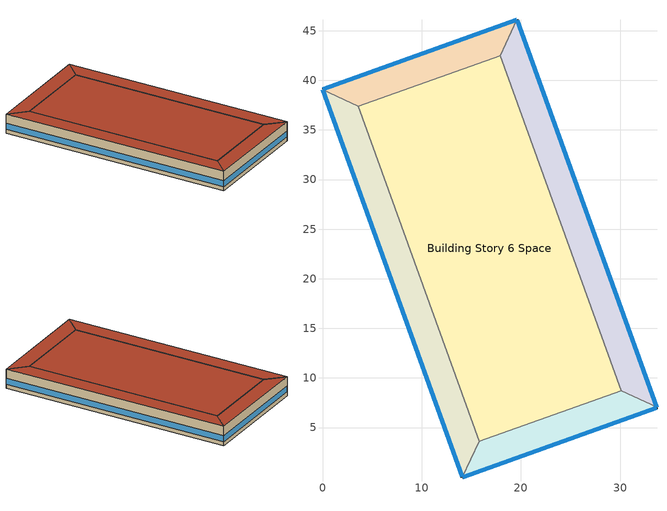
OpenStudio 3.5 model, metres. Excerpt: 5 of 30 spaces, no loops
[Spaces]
Building Story 6 Space
 floor adiabatic (Typical Interior Ceiling): 30.1,8.73 15.82,3.62 3.62,37.37 17.9,42.48 z18
 wall adiabatic (Typical Interior Wall): 15.82,3.62 30.1,8.73 17.9,42.48 3.62,37.37 15.82,3.62 z18:21.6
 roof outside: 17.9,42.48 3.62,37.37 15.82,3.62 30.1,8.73 z21.6
Building Story 6 Space 1
 floor adiabatic (Typical Interior Ceiling): 33.72,7.03 14.11,0 15.82,3.62 30.1,8.73 z18
 wall outside: 14.11,0 33.72,7.03 z18:21.6
 wall adiabatic (Typical Interior Wall): 33.72,7.03 30.1,8.73 15.82,3.62 14.11,0 z18:21.6
 window: 14.14,0.01 33.7,7.02 z18.76:19.84
 roof outside: 30.1,8.73 15.82,3.62 14.11,0 33.72,7.03 z21.6
Building Story 6 Space 2
 floor adiabatic (Typical Interior Ceiling): 14.11,0 0,39.07 3.62,37.37 15.82,3.62 z18
 wall outside: 0,39.07 14.11,0 z18:21.6
 wall adiabatic (Typical Interior Wall): 14.11,0 15.82,3.62 3.62,37.37 0,39.07 z18:21.6
 window: 0.01,39.05 14.1,0.02 z18.76:19.84
 roof outside: 15.82,3.62 3.62,37.37 0,39.07 14.11,0 z21.6
Building Story 6 Space 3
 floor adiabatic (Typical Interior Ceiling): 0,39.07 19.61,46.1 17.9,42.48 3.62,37.37 z18
 wall outside: 19.61,46.1 0,39.07 z18:21.6
 wall adiabatic (Typical Interior Wall): 0,39.07 3.62,37.37 17.9,42.48 19.61,46.1 z18:21.6
 window: 19.58,46.09 0.02,39.08 z18.76:19.84
 roof outside: 3.62,37.37 17.9,42.48 19.61,46.1 0,39.07 z21.6
Building Story 6 Space 4
 floor adiabatic (Typical Interior Ceiling): 19.61,46.1 33.72,7.03 30.1,8.73 17.9,42.48 z18
 wall outside: 33.72,7.03 19.61,46.1 z18:21.6
 wall adiabatic (Typical Interior Wall): 19.61,46.1 17.9,42.48 30.1,8.73 33.72,7.03 z18:21.6
 window: 33.71,7.05 19.62,46.08 z18.76:19.84
 roof outside: 17.9,42.48 30.1,8.73 33.72,7.03 19.61,46.1 z21.6
[Site]
Buffalo Niagara Intl Ap_NY_USA: Latitude {deg}=42.821; Longitude {deg}=-78.8518; Time Zone {hr}=-5; Elevation {m}=53.6448; Terrain=City
[Site:WaterMainsTemperature]
Calculation Method=Correlation; Annual Average Outdoor Air Temperature {C}=8.96667; Maximum Difference In Monthly Average Outdoor Air Temperatures {deltaC}=26.2
[SizingPeriod:DesignDay] Barometric Pressure {Pa}=98769; Rain Indicator=No; Snow Indicator=No; Day of Month=21; Daylight Saving Time Indicator=No; Humidity Condition Type=Wetbulb; Dry-Bulb Temperature Range Modifier Type=DefaultMultipliers
Name | Maximum Dry-Bulb Temperature {C} | Daily Dry-Bulb Temperature Range {deltaC} | Wind Speed {m/s} | Wind Direction {deg} | Month | Day Type | Wetbulb or DewPoint at Maximum Dry-Bulb {C} | Solar Model Indicator | ASHRAE Clear Sky Optical Depth for Beam Irradiance | ASHRAE Clear Sky Optical Depth for Diffuse Irradiance | Sky Clearness
Buffalo Niagara Intl Ap Ann Clg .4% Condns DB=>MWB 1 | 30.3 | 9.3 | 5.7 | 240 | 7 | SummerDesignDay | 21.8 | ASHRAETau | 0.462 | 2.001
Buffalo Niagara Intl Ap Ann Clg .4% Condns WB=>MDB 1 | 27.8 | 9.3 | 5.7 | 240 | 7 | SummerDesignDay | 23.8 | ASHRAETau | 0.462 | 2.001
Buffalo Niagara Intl Ap Ann Htg 99.6% Condns DB 1 | -16.3 | 0 | 5.1 | 270 | 1 | WinterDesignDay | -16.3 | ASHRAEClearSky |  |  | 0
[ClimateZones]
Climate Zone Institution Name 1=ASHRAE; Climate Zone Document Name 1=ANSI/ASHRAE Standard 169; Climate Zone Document Year 1=2006; Climate Zone Value 1=6A
[Site:GroundTemperature:FCfactorMethod]
January Ground Temperature {C}=7.4; February Ground Temperature {C}=-0; March Ground Temperature {C}=-7.6; April Ground Temperature {C}=-12.6; May Ground Temperature {C}=-7.7; June Ground Temperature {C}=0.3; July Ground Temperature {C}=7; August Ground Temperature {C}=14.2; September Ground Temperature {C}=19.2; October Ground Temperature {C}=20.9; November Ground Temperature {C}=20; December Ground Temperature {C}=15.4
[Building]
office_2: Nominal Floor to Floor Height {m}=3.6; Default Construction Set=Res 90.1-2013 - Office - ASHRAE 169-2013-6A; Standards Number of Stories=6; Standards Number of Above Ground Stories=6; Standards Building Type=Office
[DefaultConstructionSet]
Res 90.1-2013 - Office - ASHRAE 169-2013-6A: Default Exterior Surface Constructions=Default Surface Constructions 1; Default Interior Surface Constructions=Default Surface Constructions 2; Default Ground Contact Surface Constructions=Default Surface Constructions 3; Default Exterior SubSurface Constructions=Default Sub Surface Constructions 1; Default Interior SubSurface Constructions=Default Sub Surface Constructions 2; Interior Partition Construction=Typical Interior Partition
[DefaultSurfaceConstructions]
Name | Floor Construction | Wall Construction | Roof Ceiling Construction
Default Surface Constructions 1 | Typical Insulated Exterior Mass Floor R-19.61 | Typical Insulated Exterior Mass Wall R-12.5 | Typical IEAD Roof R-31.25
Default Surface Constructions 2 | Typical Interior Floor | Typical Interior Wall | Typical Interior Ceiling
Default Surface Constructions 3 | Typical Insulated Carpeted 8in Slab Floor | Typical Insulated Basement Mass Wall
[Construction]
Typical Insulated Exterior Mass Floor R-19.61: Typical Insulation R-17.04, 4 in. Normalweight Concrete Floor, Typical Carpet Pad
Typical Insulated Exterior Mass Wall R-12.5: 1IN Stucco, 8IN CONCRETE HW RefBldg, Typical Insulation R-10.11, 1/2IN Gypsum
Typical IEAD Roof R-31.25: Roof Membrane, Typical Insulation R-30.13, Metal Roof Surface
Typical Interior Floor: 100mm Normalweight concrete floor, CP02 CARPET PAD
Typical Interior Wall: G01 13mm gypsum board, G01 13mm gypsum board
Typical Interior Ceiling: CP02 CARPET PAD, 100mm Normalweight concrete floor
Typical Insulated Carpeted 8in Slab Floor: 8 in. Normalweight Concrete Floor, Typical Carpet Pad
Typical Insulated Basement Mass Wall: 8 in. Concrete Block Basement Wall
U 0.48 SHGC 0.40 Dbl Ref-D Clr 6mm/13mm: REF D CLEAR 6MM, AIR 13MM, CLEAR 6MM
Typical Insulated Metal Door R-2.0: F08 Metal surface, Typical Insulation R-1.15
U 0.44 SHGC 0.26 Dbl Ref-B-H Clr 6mm/13mm Air: REF B CLEAR HI 6MM, AIR 13MM, CLEAR 6MM
Typical Overhead Door R-2.0: Typical Insulation R-1.15 1
Window_U_0.50_SHGC_0.40_Skylight_Frame_Width_0.430_in: Glass_2052_LayerAvg, Gap_1_W_0_0038, Glass_2027F_LayerAvg
Typical Interior Window: Clear 3mm
Typical Interior Door; Typical Interior Partition: G05 25mm wood
InteriorFurnishings 1: Std Wood 6inch 1
InteriorFurnishings 2: Std Wood 6inch 2
[Material:NoMass] Roughness=Smooth; Thermal Absorptance=0.9; Solar Absorptance=0.7
Name | Thermal Resistance {m2-K/W} | Visible Absorptance
Typical Insulation R-17.04 | 3.00072 | 0.7
Typical Carpet Pad; CP02 CARPET PAD | 0.21648 | 0.8
Typical Insulation R-10.11 | 1.78074 | 0.7
Typical Insulation R-30.13 | 5.30668 | 0.7
Typical Insulation R-1.15 | 0.202509 | 0.7
Typical Insulation R-1.15 1 | 0.202527 | 0.7
[Material] Thermal Absorptance=0.9
Name | Roughness | Thickness {m} | Conductivity {W/m-K} | Density {kg/m3} | Specific Heat {J/kg-K} | Solar Absorptance | Visible Absorptance
4 in. Normalweight Concrete Floor | MediumRough | 0.1016 | 2.31 | 2322 | 832 | 0.7 | 0.7
1IN Stucco | Smooth | 0.0253 | 0.6918 | 1858 | 837 | 0.7 | 0.92
8IN CONCRETE HW RefBldg | Rough | 0.2032 | 1.311 | 2240 | 836.8 | 0.7 | 0.7
1/2IN Gypsum | Smooth | 0.0127 | 0.16 | 784.9 | 830 | 0.4 | 0.4
Roof Membrane | VeryRough | 0.0095 | 0.16 | 1121.29 | 1460 | 0.7 | 0.7
Metal Roof Surface; F08 Metal surface | Smooth | 0.0008 | 45.28 | 7824 | 500 | 0.7 | 0.7
100mm Normalweight concrete floor | MediumRough | 0.1016 | 2.31045 | 2322 | 832.557 | 0.7 | 0.7
G01 13mm gypsum board | Smooth | 0.0127 | 0.160031 | 800.001 | 1090.73 | 0.7 | 0.5
8 in. Normalweight Concrete Floor | MediumRough | 0.2032 | 2.31 | 2322 | 832 | 0.7 | 0.7
8 in. Concrete Block Basement Wall | MediumRough | 0.2032 | 1.326 | 1842 | 912 | 0.7 | 0.7
G05 25mm wood | MediumSmooth | 0.0254 | 0.15 | 608 | 1630 | 0.5 | 0.5
Std Wood 6inch 1; Std Wood 6inch 2 | MediumSmooth | 0.15 | 0.12 | 540 | 1210 | 0.7 | 0.7
[DefaultSubSurfaceConstructions]
Name | Fixed Window Construction | Operable Window Construction | Door Construction | Glass Door Construction | Overhead Door Construction | Skylight Construction | Tubular Daylight Dome Construction | Tubular Daylight Diffuser Construction
Default Sub Surface Constructions 1 | U 0.48 SHGC 0.40 Dbl Ref-D Clr 6mm/13mm | U 0.48 SHGC 0.40 Dbl Ref-D Clr 6mm/13mm | Typical Insulated Metal Door R-2.0 | U 0.44 SHGC 0.26 Dbl Ref-B-H Clr 6mm/13mm Air | Typical Overhead Door R-2.0 | Window_U_0.50_SHGC_0.40_Skylight_Frame_Width_0.430_in | Typical Interior Window | Typical Interior Window
Default Sub Surface Constructions 2 | Typical Interior Window | Typical Interior Window | Typical Interior Door
[WindowMaterial:Glazing] Optical Data Type=SpectralAverage; Infrared Transmittance at Normal Incidence=0; Dirt Correction Factor for Solar and Visible Transmittance=1; Solar Diffusing=No
Name | Thickness {m} | Solar Transmittance at Normal Incidence | Front Side Solar Reflectance at Normal Incidence | Back Side Solar Reflectance at Normal Incidence | Visible Transmittance at Normal Incidence | Front Side Visible Reflectance at Normal Incidence | Back Side Visible Reflectance at Normal Incidence | Front Side Infrared Hemispherical Emissivity | Back Side Infrared Hemispherical Emissivity | Conductivity {W/m-K}
REF D CLEAR 6MM | 0.006 | 0.429 | 0.308 | 0.379 | 0.334 | 0.453 | 0.505 | 0.84 | 0.82 | 0.9
CLEAR 6MM | 0.006 | 0.775 | 0.071 | 0.071 | 0.881 | 0.08 | 0.08 | 0.84 | 0.84 | 0.9
REF B CLEAR HI 6MM | 0.006 | 0.24 | 0.16 | 0.32 | 0.3 | 0.16 | 0.29 | 0.84 | 0.6 | 0.9
Glass_2052_LayerAvg | 0.00837 | 0.507767 | 0.054228 | 0.0544931 | 0.586833 | 0.05805 | 0.058397 | 0.84 | 0.84 | 1
Glass_2027F_LayerAvg | 0.004 | 0.369744 | 0.470069 | 0.340935 | 0.765222 | 0.0546 | 0.073741 | 0.03675 | 0.84 | 1
Clear 3mm | 0.003 | 0.837 | 0.075 | 0.075 | 0.898 | 0.081 | 0.081 | 0.84 | 0.84 | 0.9
[WindowMaterial:Gas] Gas Type=Air
Name | Thickness {m}
AIR 13MM | 0.0127
Gap_1_W_0_0038 | 0.0038
[People:Definition]
Office WholeBuilding - Sm Office People Definition: Number of People Calculation Method=People/Area; People per Space Floor Area {person/m2}=0.0602779; Fraction Radiant=0.3; Enable ASHRAE 55 Comfort Warnings=Yes; Mean Radiant Temperature Calculation Type=ZoneAveraged; Thermal Comfort Model Type 1=Fanger
[Lights:Definition]
Office WholeBuilding - Sm Office Lights Definition: Design Level Calculation Method=Watts/Area; Watts per Space Floor Area {W/m2}=8.82641; Fraction Radiant=0.7; Fraction Visible=0.2; Return Air Fraction=0
[ElectricEquipment:Definition]
Office WholeBuilding - Sm Office Elec Equip Definition: Design Level Calculation Method=Watts/Area; Watts per Space Floor Area {W/m2}=6.78126; Fraction Latent=0; Fraction Radiant=0; Fraction Lost=0
[DesignSpecification:OutdoorAir]
Blended OA 5: Outdoor Air Method=Sum; Outdoor Air Flow per Floor Area {m3/s-m2}=0.0004318
[DefaultScheduleSet]
Story Top Blended Space Type Schedule Set
[SpaceInfiltration:DesignFlowRate] Space or SpaceType=Story Top Blended Space Type; Schedule=Always On Discrete; Design Flow Rate Calculation Method=Flow/ExteriorArea; Constant Term Coefficient=0; Temperature Term Coefficient=0; Velocity Term Coefficient=0.224; Velocity Squared Term Coefficient=0
Name | Flow per Exterior Surface Area {m3/s-m2}
Office WholeBuilding - Sm Office A  - Story Top Infiltration; Office WholeBuilding - Sm Office C  - Story Top Infiltration | 3.78988e-05
Office WholeBuilding - Sm Office A end_a - Story Top Infiltration; Office WholeBuilding - Sm Office A end_b - Story Top Infiltration; Office WholeBuilding - Sm Office C end_a - Story Top Infiltration; Office WholeBuilding - Sm Office C end_b - Story Top Infiltration | 1.28863e-05
Office WholeBuilding - Sm Office B end_a - Story Top Infiltration; Office WholeBuilding - Sm Office B end_b - Story Top Infiltration | 2.09704e-05
[ElectricEquipment]
Office WholeBuilding - Sm Office Elec Equip 6: Electric Equipment Definition=Office WholeBuilding - Sm Office Elec Equip Definition; Space or SpaceType=Story Top Blended Space Type; Schedule=OfficeSmall BLDG_EQUIP_SCH_2013; Multiplier=1
[Exterior:Lights:Definition]
Name | Design Level {W}
Parking Areas and Drives Def (W/ft^2) | 0.1
Building Facades Def (W/ft^2) | 0.15
Main Entries Def (W/ft) | 30
Other Doors Def (W/ft) | 20
[Exterior:Lights] Control Option=AstronomicalClock
Name | Exterior Lights Definition | Schedule | Multiplier
Parking Areas and Drives | Parking Areas and Drives Def (W/ft^2) | Schedule Ruleset 2 | 90580.7
Building Facades | Building Facades Def (W/ft^2) | Schedule Ruleset 1 | 3941.02
Main Entries | Main Entries Def (W/ft) | Schedule Ruleset 2 | 8
Other Doors | Other Doors Def (W/ft) | Schedule Ruleset 2 | 11.1828
[ThermostatSetpoint:DualSetpoint] Heating Setpoint Temperature Schedule=OfficeSmall HTGSETP_SCH_NO_OPTIMUM; Cooling Setpoint Temperature Schedule=OfficeSmall CLGSETP_SCH_NO_OPTIMUM
Story Top Blended Space Type Thermostat; Story Top Blended Space Type Thermostat 1; Story Top Blended Space Type Thermostat 2; Story Top Blended Space Type Thermostat 3; Story Top Blended Space Type Thermostat 4
[InternalMass:Definition] Design Level Calculation Method=SurfaceArea/Area; Surface Area per Space Floor Area=2
Name | Construction
Internal Mass Definition 2 | InteriorFurnishings 1
Internal Mass Definition 3 | InteriorFurnishings 2
[InternalMass]
Name | Internal Mass Definition | Space or SpaceType | Multiplier
Office WholeBuilding - Sm Office C end_b - Story Top Mass; Office WholeBuilding - Sm Office A end_b - Story Top Mass; Office WholeBuilding - Sm Office C end_a - Story Top Mass; Office WholeBuilding - Sm Office A end_a - Story Top Mass | Internal Mass Definition 2 | Story Top Blended Space Type | 0.0241442
Office WholeBuilding - Sm Office B end_b - Story Top Mass; Office WholeBuilding - Sm Office B end_a - Story Top Mass | Internal Mass Definition 2 | Story Top Blended Space Type | 0.0785822
Office WholeBuilding - Sm Office C  - Story Top Mass; Office WholeBuilding - Sm Office A  - Story Top Mass | Internal Mass Definition 2 | Story Top Blended Space Type | 0.142017
Office WholeBuilding - Sm Office B  - Story Top Mass | Internal Mass Definition 2 | Story Top Blended Space Type | 0.462224
Building Story 6 Space 4 Mass | Internal Mass Definition 3 | Building Story 6 Space 4 | 1
Building Story 6 Space 3 Mass | Internal Mass Definition 3 | Building Story 6 Space 3 | 1
Building Story 6 Space 1 Mass | Internal Mass Definition 3 | Building Story 6 Space 1 | 1
Building Story 6 Space Mass | Internal Mass Definition 3 | Building Story 6 Space | 1
Building Story 6 Space 2 Mass | Internal Mass Definition 3 | Building Story 6 Space 2 | 1
[People]
Office WholeBuilding - Sm Office People 6: People Definition=Office WholeBuilding - Sm Office People Definition; Space or SpaceType=Story Top Blended Space Type; Number of People Schedule=OfficeSmall BLDG_OCC_SCH; Activity Level Schedule=OfficeSmall ACTIVITY_SCH; Work Efficiency Schedule=Work Efficiency Schedule; Clothing Insulation Schedule=Clothing Schedule; Air Velocity Schedule=Air Velocity Schedule; Multiplier=1
[Lights]
Office WholeBuilding - Sm Office Lights 6: Lights Definition=Office WholeBuilding - Sm Office Lights Definition; Space or SpaceType=Story Top Blended Space Type; Schedule=OfficeSmall BLDG_LIGHT_SCH_2013; Fraction Replaceable=1; Multiplier=1
[SpaceType]
Story Top Blended Space Type: Default Schedule Set=Story Top Blended Space Type Schedule Set; Design Specification Outdoor Air Object=Blended OA 5; Standards Building Type=Office; Standards Space Type=WholeBuilding - Sm Office
[Space] Space Type=Story Top Blended Space Type; Building Story=Building Story 6
Name | Thermal Zone
Building Story 6 Space | Building Story 6 ThermalZone
Building Story 6 Space 1 | Building Story 6 ThermalZone 1
Building Story 6 Space 2 | Building Story 6 ThermalZone 2
Building Story 6 Space 3 | Building Story 6 ThermalZone 3
Building Story 6 Space 4 | Building Story 6 ThermalZone 4
[BuildingStory]
Building Story 6: Nominal Z Coordinate {m}=21.6; Nominal Floor to Floor Height {m}=3.6
[ThermalZone] Use Ideal Air Loads=No
Name | Thermostat | Primary Daylighting Control | Fraction of Zone Controlled by Primary Daylighting Control | Secondary Daylighting Control | Fraction of Zone Controlled by Secondary Daylighting Control
Building Story 6 ThermalZone | Story Top Blended Space Type Thermostat
Building Story 6 ThermalZone 1 | Story Top Blended Space Type Thermostat 1 | Building Story 6 Space 1 Daylt Sensor 1 | 0.296 | Building Story 6 Space 1 Daylt Sensor 2 | 0.044
Building Story 6 ThermalZone 2 | Story Top Blended Space Type Thermostat 2 | Building Story 6 Space 2 Daylt Sensor 1 | 0.287 | Building Story 6 Space 2 Daylt Sensor 2 | 0.046
Building Story 6 ThermalZone 3 | Story Top Blended Space Type Thermostat 3 | Building Story 6 Space 3 Daylt Sensor 1 | 0.296 | Building Story 6 Space 3 Daylt Sensor 2 | 0.044
Building Story 6 ThermalZone 4 | Story Top Blended Space Type Thermostat 4 | Building Story 6 Space 4 Daylt Sensor 1 | 0.287 | Building Story 6 Space 4 Daylt Sensor 2 | 0.046
[Daylighting:Control] Position Z-Coordinate {m}=18.762; Illuminance Setpoint {lux}=377; Lighting Control Type=Stepped; Minimum Input Power Fraction for Continuous Dimming Control=0.3; Minimum Light Output Fraction for Continuous Dimming Control=0.2; Number of Stepped Control Steps=3; Probability Lighting will be Reset When Needed in Manual Stepped Control=1; Maximum Allowable Discomfort Glare Index=22
Name | Space | Position X-Coordinate {m} | Position Y-Coordinate {m}
Building Story 6 Space 1 Daylt Sensor 1 | Building Story 6 Space 1 | 23.5048 | 4.66144
Building Story 6 Space 1 Daylt Sensor 2 | Building Story 6 Space 1 | 23.0877 | 5.82481
Building Story 6 Space 2 Daylt Sensor 1 | Building Story 6 Space 2 | 8.2005 | 19.949
Building Story 6 Space 2 Daylt Sensor 2 | Building Story 6 Space 2 | 9.36208 | 20.3685
Building Story 6 Space 3 Daylt Sensor 1 | Building Story 6 Space 3 | 10.2142 | 41.4407
Building Story 6 Space 3 Daylt Sensor 2 | Building Story 6 Space 3 | 10.6313 | 40.2773
Building Story 6 Space 4 Daylt Sensor 1 | Building Story 6 Space 4 | 25.5185 | 26.1532
Building Story 6 Space 4 Daylt Sensor 2 | Building Story 6 Space 4 | 24.3569 | 25.7336
[AvailabilityManager:NightCycle] Applicability Schedule=Always On Discrete; Control Type=CycleOnAny; Thermostat Tolerance {deltaC}=1.9999; Cycling Run Time Control Type=Thermostat; Cycling Run Time {s}=1800
Availability Manager Night Cycle 1; Availability Manager Night Cycle 2; Availability Manager Night Cycle 3; Availability Manager Night Cycle 4; Availability Manager Night Cycle 5; Availability Manager Night Cycle 6
[Schedule:Ruleset]
Name | Default Day Schedule | Summer Design Day Schedule | Winter Design Day Schedule
Clothing Schedule | Clothing Schedule Default Winter Clothes
Air Velocity Schedule | Air Velocity Schedule Default
Work Efficiency Schedule | Work Efficiency Schedule Default
OfficeSmall BLDG_OCC_SCH | OfficeSmall BLDG_OCC_SCH Default | OfficeSmall BLDG_OCC_SCH Summer Design Day | OfficeSmall BLDG_OCC_SCH Winter Design Day
OfficeSmall ACTIVITY_SCH | OfficeSmall ACTIVITY_SCH Default | OfficeSmall ACTIVITY_SCH Summer Design Day | OfficeSmall ACTIVITY_SCH Winter Design Day
OfficeSmall BLDG_LIGHT_SCH_2013 | OfficeSmall BLDG_LIGHT_SCH_2013 Default | OfficeSmall BLDG_LIGHT_SCH_2013 Summer Design Day | OfficeSmall BLDG_LIGHT_SCH_2013 Winter Design Day
OfficeSmall BLDG_EQUIP_SCH_2013 | OfficeSmall BLDG_EQUIP_SCH_2013 Default | OfficeSmall BLDG_EQUIP_SCH_2013 Summer Design Day | OfficeSmall BLDG_EQUIP_SCH_2013 Winter Design Day
Schedule Ruleset 1 | Schedule Day 13
Schedule Ruleset 2 | Schedule Day 14
OfficeSmall HTGSETP_SCH_NO_OPTIMUM | OfficeSmall HTGSETP_SCH_NO_OPTIMUM Default | OfficeSmall HTGSETP_SCH_NO_OPTIMUM Summer Design Day | OfficeSmall HTGSETP_SCH_NO_OPTIMUM Winter Design Day
OfficeSmall CLGSETP_SCH_NO_OPTIMUM | OfficeSmall CLGSETP_SCH_NO_OPTIMUM Default | OfficeSmall CLGSETP_SCH_NO_OPTIMUM Summer Design Day | OfficeSmall CLGSETP_SCH_NO_OPTIMUM Winter Design Day
[Schedule:Day]
Clothing Schedule Default Winter Clothes; OfficeSmall BLDG_OCC_SCH Summer Design Day; OfficeSmall BLDG_LIGHT_SCH_2013 Summer Design Day; OfficeSmall BLDG_EQUIP_SCH_2013 Summer Design Day: 24, 0, 1
Clothing Schedule Summer Clothes: 24, 0, 0.5
Air Velocity Schedule Default: 24, 0, 0.2
Work Efficiency Schedule Default; OfficeSmall BLDG_OCC_SCH Winter Design Day; OfficeSmall BLDG_LIGHT_SCH_2013 Winter Design Day; OfficeSmall BLDG_EQUIP_SCH_2013 Winter Design Day: 24, 0, 0
OfficeSmall BLDG_OCC_SCH Default: Yes, 9, 0, 0, 24, 0, 0
OfficeSmall BLDG_OCC_SCH Wkdy Day: Yes, 6, 30, 0, 7, 30, 0.11, 8, 30, 0.21, 9, 30, 1, 11, 30, 1, 12, 30, 0.53, 13, 30, 1, 15, 30, 1, 16, 30, 0.32, 17, 30, 0.11, 20, 30, 0.11, 21, 30, 0.05, 22, 30, 0, 24, 0, 0
OfficeSmall ACTIVITY_SCH Default; autogen OfficeSmall ACTIVITY_SCH 0_day_sch: Yes, 24, 0, 120
OfficeSmall ACTIVITY_SCH Winter Design Day; OfficeSmall ACTIVITY_SCH Summer Design Day: 24, 0, 120
OfficeSmall BLDG_LIGHT_SCH_2013 Default: Yes, 5, 30, 0.18, 6, 30, 0.23, 7, 30, 0.178641, 8, 30, 0.326215, 9, 30, 0.699031, 11, 30, 0.699031, 12, 30, 0.621361, 13, 30, 0.699031, 15, 30, 0.699031, 16, 30, 0.473788, 17, 30, 0.326215, 18, 0, 0.326215, 19, 0, 0.28738, 20, 0, 0.248544, 20, 30, 0.248544, 21, 30, 0.178641, 22, 30, 0.18, 24, 0, 0.18
OfficeSmall BLDG_LIGHT_SCH_2013 Wknd Day: Yes, 9, 0, 0.18, 24, 0, 0.18
OfficeSmall BLDG_EQUIP_SCH_2013 Default: Yes, 6, 0, 0.409478, 7, 0, 0.444615, 8, 0, 0.479753, 9, 0, 0.719629, 10, 0, 0.959505, 11, 30, 0.959505, 12, 30, 0.901935, 13, 30, 0.959505, 15, 30, 0.959505, 16, 30, 0.479753, 17, 30, 0.191901, 21, 30, 0.191901, 22, 30, 0.163791, 23, 30, 0.409478, 24, 0, 0.409478
OfficeSmall BLDG_EQUIP_SCH_2013 Wknd Day: Yes, 9, 0, 0.163791, 24, 0, 0.163791
Schedule Day 13: 6, 0, 0, 24, 0, 1
Schedule Day 14: 6, 0, 0.7, 24, 0, 1
OfficeSmall HTGSETP_SCH_NO_OPTIMUM Default: Yes, 9, 0, 15.56, 24, 0, 15.56
OfficeSmall HTGSETP_SCH_NO_OPTIMUM Summer Design Day: 24, 0, 15.56
OfficeSmall HTGSETP_SCH_NO_OPTIMUM Wkdy Day: Yes, 7, 0, 15.56, 18, 0, 21.11, 24, 0, 15.56
OfficeSmall HTGSETP_SCH_NO_OPTIMUM Winter Design Day: 24, 0, 21.11
OfficeSmall CLGSETP_SCH_NO_OPTIMUM Default: Yes, 9, 0, 29.44, 24, 0, 29.44
OfficeSmall CLGSETP_SCH_NO_OPTIMUM Summer Design Day: 24, 0, 23.89
OfficeSmall CLGSETP_SCH_NO_OPTIMUM Wkdy Day: Yes, 7, 0, 29.44, 17, 0, 23.89, 24, 0, 29.44
OfficeSmall CLGSETP_SCH_NO_OPTIMUM Winter Design Day: 24, 0, 29.44
[Schedule:Rule] Rule Order=0
Schedule Rule 1: Schedule Ruleset=Clothing Schedule; Day Schedule=Clothing Schedule Summer Clothes; Date Specification Type=DateRange; Start Month=5; Start Day=1; End Month=9; End Day=30
Schedule Rule 2: Schedule Ruleset=OfficeSmall BLDG_OCC_SCH; Day Schedule=OfficeSmall BLDG_OCC_SCH Wkdy Day; Date Specification Type=DateRange; Start Month=1; Start Day=1; End Month=12; End Day=31; Apply Monday=Yes; Apply Tuesday=Yes; Apply Wednesday=Yes; Apply Thursday=Yes; Apply Friday=Yes
Schedule Rule 4: Schedule Ruleset=OfficeSmall BLDG_LIGHT_SCH_2013; Day Schedule=OfficeSmall BLDG_LIGHT_SCH_2013 Wknd Day; Date Specification Type=DateRange; Start Month=1; Start Day=1; End Month=12; End Day=31; Apply Sunday=Yes; Apply Saturday=Yes
Schedule Rule 6: Schedule Ruleset=OfficeSmall BLDG_EQUIP_SCH_2013; Day Schedule=OfficeSmall BLDG_EQUIP_SCH_2013 Wknd Day; Date Specification Type=DateRange; Start Month=1; Start Day=1; End Month=12; End Day=31; Apply Sunday=Yes; Apply Saturday=Yes
Schedule Rule 10: Schedule Ruleset=OfficeSmall HTGSETP_SCH_NO_OPTIMUM; Day Schedule=OfficeSmall HTGSETP_SCH_NO_OPTIMUM Wkdy Day; Date Specification Type=DateRange; Start Month=1; Start Day=1; End Month=12; End Day=31; Apply Monday=Yes; Apply Tuesday=Yes; Apply Wednesday=Yes; Apply Thursday=Yes; Apply Friday=Yes
Schedule Rule 11: Schedule Ruleset=OfficeSmall CLGSETP_SCH_NO_OPTIMUM; Day Schedule=OfficeSmall CLGSETP_SCH_NO_OPTIMUM Wkdy Day; Date Specification Type=DateRange; Start Month=1; Start Day=1; End Month=12; End Day=31; Apply Monday=Yes; Apply Tuesday=Yes; Apply Wednesday=Yes; Apply Thursday=Yes; Apply Friday=Yes
autogen OfficeSmall ACTIVITY_SCH 0: Schedule Ruleset=OfficeSmall ACTIVITY_SCH; Day Schedule=autogen OfficeSmall ACTIVITY_SCH 0_day_sch; Date Specification Type=SpecificDates; Apply Monday=Yes; Apply Tuesday=Yes; Apply Wednesday=Yes; Apply Thursday=Yes; Apply Friday=Yes; Apply Sunday=Yes; Apply Saturday=Yes; Specific Month 1=1; Specific Day 1=1; Specific Month 2=1; Specific Day 2=7; Specific Month 3=1; Specific Day 3=8; Specific Month 4=1; Specific Day 4=14; Specific Month 5=1; Specific Day 5=15; Specific Month 6=1; Specific Day 6=21; Specific Month 7=1; Specific Day 7=22; Specific Month 8=1; Specific Day 8=28; Specific Month 9=1; Specific Day 9=29; Specific Month 10=2; Specific Day 10=4; Specific Month 11=2; Specific Day 11=5; Specific Month 12=2; Specific Day 12=11; Specific Month 13=2; Specific Day 13=12; Specific Month 14=2; Specific Day 14=18; Specific Month 15=2; Specific Day 15=19; Specific Month 16=2; Specific Day 16=25; Specific Month 17=2; Specific Day 17=26; Specific Month 18=3; Specific Day 18=4; Specific Month 19=3; Specific Day 19=5; Specific Month 20=3; Specific Day 20=11; Specific Month 21=3; Specific Day 21=12; Specific Month 22=3; Specific Day 22=18; Specific Month 23=3; Specific Day 23=19; Specific Month 24=3; Specific Day 24=25; Specific Month 25=3; Specific Day 25=26; Specific Month 26=4; Specific Day 26=1; Specific Month 27=4; Specific Day 27=2; Specific Month 28=4; Specific Day 28=8; Specific Month 29=4; Specific Day 29=9; Specific Month 30=4; Specific Day 30=15; Specific Month 31=4; Specific Day 31=16; Specific Month 32=4; Specific Day 32=22; Specific Month 33=4; Specific Day 33=23; Specific Month 34=4; Specific Day 34=29; Specific Month 35=4; Specific Day 35=30; Specific Month 36=5; Specific Day 36=6; Specific Month 37=5; Specific Day 37=7; Specific Month 38=5; Specific Day 38=13; Specific Month 39=5; Specific Day 39=14; Specific Month 40=5; Specific Day 40=20; Specific Month 41=5; Specific Day 41=21; Specific Month 42=5; Specific Day 42=27; Specific Month 43=5; Specific Day 43=28; Specific Month 44=6; Specific Day 44=3; Specific Month 45=6; Specific Day 45=4; Specific Month 46=6; Specific Day 46=10; Specific Month 47=6; Specific Day 47=11; Specific Month 48=6; Specific Day 48=17; Specific Month 49=6; Specific Day 49=18; Specific Month 50=6; Specific Day 50=24; Specific Month 51=6; Specific Day 51=25; Specific Month 52=7; Specific Day 52=1; Specific Month 53=7; Specific Day 53=2; Specific Month 54=7; Specific Day 54=8; Specific Month 55=7; Specific Day 55=9; Specific Month 56=7; Specific Day 56=15; Specific Month 57=7; Specific Day 57=16; Specific Month 58=7; Specific Day 58=22; Specific Month 59=7; Specific Day 59=23; Specific Month 60=7; Specific Day 60=29; Specific Month 61=7; Specific Day 61=30; Specific Month 62=8; Specific Day 62=5; Specific Month 63=8; Specific Day 63=6; Specific Month 64=8; Specific Day 64=12; Specific Month 65=8; Specific Day 65=13; Specific Month 66=8; Specific Day 66=19; Specific Month 67=8; Specific Day 67=20; Specific Month 68=8; Specific Day 68=26; Specific Month 69=8; Specific Day 69=27; Specific Month 70=9; Specific Day 70=2; Specific Month 71=9; Specific Day 71=3; Specific Month 72=9; Specific Day 72=9; Specific Month 73=9; Specific Day 73=10; Specific Month 74=9; Specific Day 74=16; Specific Month 75=9; Specific Day 75=17; Specific Month 76=9; Specific Day 76=23; Specific Month 77=9; Specific Day 77=24; Specific Month 78=9; Specific Day 78=30; Specific Month 79=10; Specific Day 79=1; Specific Month 80=10; Specific Day 80=7; Specific Month 81=10; Specific Day 81=8; Specific Month 82=10; Specific Day 82=14; Specific Month 83=10; Specific Day 83=15; Specific Month 84=10; Specific Day 84=21; Specific Month 85=10; Specific Day 85=22; Specific Month 86=10; Specific Day 86=28; Specific Month 87=10; Specific Day 87=29; Specific Month 88=11; Specific Day 88=4; Specific Month 89=11; Specific Day 89=5; Specific Month 90=11; Specific Day 90=11; Specific Month 91=11; Specific Day 91=12; Specific Month 92=11; Specific Day 92=18; Specific Month 93=11; Specific Day 93=19; Specific Month 94=11; Specific Day 94=25; Specific Month 95=11; Specific Day 95=26; Specific Month 96=12; Specific Day 96=2; Specific Month 97=12; Specific Day 97=3; Specific Month 98=12; Specific Day 98=9; Specific Month 99=12; Specific Day 99=10; Specific Month 100=12; Specific Day 100=16; Specific Month 101=12; Specific Day 101=17; Specific Month 102=12; Specific Day 102=23; Specific Month 103=12; Specific Day 103=24; Specific Month 104=12; Specific Day 104=30; Specific Month 105=12; Specific Day 105=31
[Schedule:Constant]
Always On Discrete: Value=1
